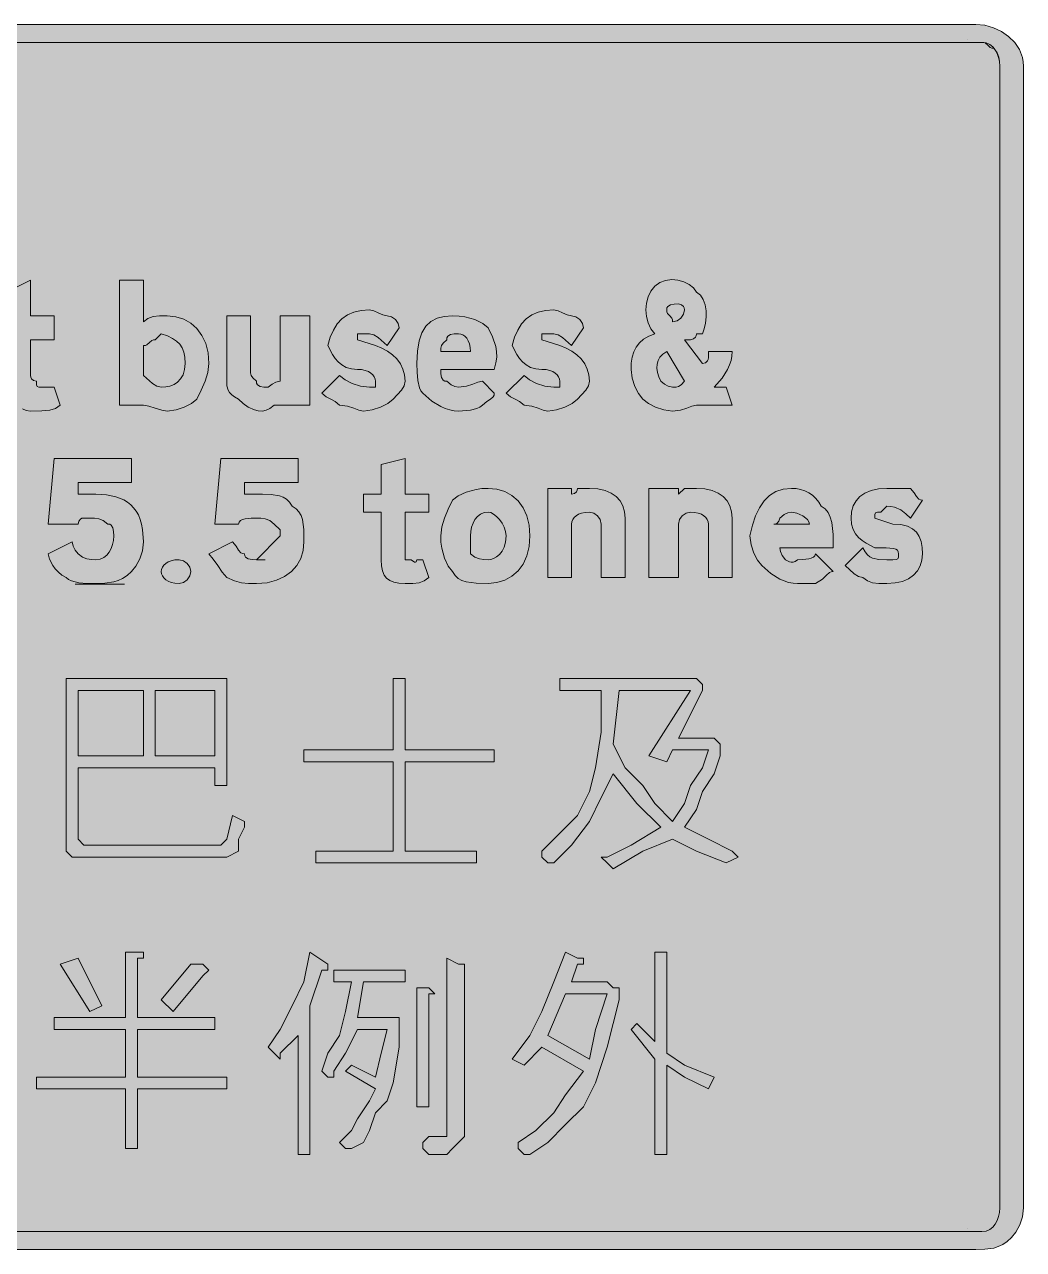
# Model space of a CAD drawing. Header units: metres. Extents: x 6 to 561, y 12 to 260.
# Drawn here: x 359.1 to 560.7, y 12.5 to 259.7 of the extents above; entities that cross this region are included whole.
import ezdxf

# ---------------------------------------------------------------- set-up
doc = ezdxf.new("R2010")
doc.units = ezdxf.units.M
for name, color, linetype, true_color in [('FILL_BLACK_000000', 7, 'Continuous', 0x000000), ('FILL_WHITE_FFFFFF', 7, 'Continuous', 0xffffff), ('STROKE_BLACK_000000', 7, 'Continuous', 0x000000), ('STROKE_WHITE_FFFFFF', 7, 'Continuous', 0xffffff)]:
    doc.layers.add(name, color=color, linetype=linetype, true_color=true_color)

msp = doc.modelspace()

# ---------------------------------------------------------------- hatches: boundary and pattern name
at = {"layer": 'FILL_BLACK_000000', "true_color": 0x000000}
h = msp.add_hatch(color=7, dxfattribs=at)
h.dxf.hatch_style = 1
h.paths.add_polyline_path([(11.07, 12.48), (8.67, 14.88), (7.88, 15.38), (7.28, 15.99), (6.86, 16.67), (6.57, 17.43), (6.31, 19.1), (6.27, 20.88), (6.27, 251.28), (6.27, 253.68), (6.98, 254.58), (7.47, 255.48), (7.96, 256.38), (8.67, 257.28), (9.17, 258.07), (9.78, 258.67), (10.46, 259.09), (11.22, 259.38), (12.89, 259.64), (14.67, 259.68), (551.07, 259.68), (552.86, 259.52), (554.6, 259.04), (556.22, 258.29), (557.67, 257.28), (558.9, 256.05), (559.85, 254.62), (560.45, 253.02), (560.61, 252.17), (560.67, 251.28), (560.67, 20.88), (560.46, 19.1), (559.92, 17.43), (559.15, 15.99), (558.27, 14.88), (557.37, 14.09), (556.47, 13.49), (555.57, 13.07), (554.67, 12.78), (552.87, 12.52), (551.07, 12.48), (14.67, 12.48), (11.07, 12.48)])
h.paths.add_polyline_path([(553.85, 16.49), (554.46, 16.97), (554.97, 17.58), (555.36, 18.31), (555.65, 19.12), (555.81, 19.98), (555.87, 20.88), (555.87, 251.28), (555.85, 252.18), (555.72, 253.08), (555.36, 253.98), (554.67, 254.88), (554.27, 254.93), (553.96, 255.07), (553.47, 255.48), (552.98, 255.89), (552.67, 256.03), (552.27, 256.08), (14.67, 256.08), (13.77, 255.97), (12.91, 255.67), (12.1, 255.19), (11.37, 254.58), (10.76, 253.85), (10.28, 253.04), (9.98, 252.18), (9.87, 251.28), (9.87, 20.88), (10.06, 19.98), (10.47, 19.08), (10.88, 18.18), (11.07, 17.28), (11.97, 17.09), (12.87, 16.68), (13.77, 16.27), (14.67, 16.08), (552.27, 16.08), (553.11, 16.19), (553.85, 16.49)], flags=16)
h = msp.add_hatch(color=7, dxfattribs=at)
h.dxf.hatch_style = 1
h.paths.add_polyline_path([(355.47, 196.08), (353.07, 196.08), (353.07, 200.88), (355.47, 200.88), (355.47, 205.68), (360.27, 208.08), (360.27, 200.88), (365.07, 200.88), (365.07, 196.08), (360.27, 196.08), (360.27, 188.88), (360.32, 188.48), (360.46, 188.19), (360.87, 187.83), (361.47, 187.68), (361.49, 186.99), (361.62, 186.63), (361.98, 186.5), (362.67, 186.48), (363.87, 186.48), (365.07, 186.48), (366.27, 182.88), (365.33, 182.19), (364.17, 181.83), (362.56, 181.7), (360.27, 181.68), (359.42, 181.79), (358.68, 182.09), (358.01, 182.57), (357.42, 183.18), (356.39, 184.72), (355.47, 186.48), (355.47, 196.08)])
h = msp.add_hatch(color=7, dxfattribs=at)
h.dxf.hatch_style = 1
h.paths.add_polyline_path([(385.02, 200.73), (386.28, 200.86), (387.87, 200.88), (389.61, 200.71), (391.21, 200.22), (392.64, 199.42), (393.87, 198.33), (394.88, 196.95), (395.63, 195.31), (396.11, 193.42), (396.27, 191.28), (396.06, 189.48), (395.52, 187.68), (394.75, 185.88), (393.87, 184.08), (392.76, 183.2), (391.32, 182.43), (389.65, 181.89), (387.87, 181.68), (386.78, 181.87), (385.47, 182.28), (384.16, 182.69), (383.07, 182.88), (378.27, 182.88), (378.27, 208.08), (383.07, 208.08), (383.07, 199.68), (383.99, 200.37), (385.02, 200.73)])
h.paths.add_polyline_path([(385.77, 186.69), (386.67, 186.48), (387.57, 186.54), (388.43, 186.72), (389.24, 187.05), (389.97, 187.53), (390.58, 188.18), (391.06, 189.01), (391.36, 190.04), (391.47, 191.28), (391.41, 192.52), (391.23, 193.57), (390.9, 194.44), (390.42, 195.18), (389.77, 195.8), (388.94, 196.34), (387.91, 196.83), (386.67, 197.28), (385.47, 196.08), (385.07, 196.03), (384.76, 195.89), (384.27, 195.48), (383.78, 195.07), (383.47, 194.93), (383.07, 194.88), (383.07, 188.88), (384.87, 187.23), (385.77, 186.69)], flags=16)
h = msp.add_hatch(color=7, dxfattribs=at)
h.dxf.hatch_style = 1
h.paths.add_polyline_path([(497.02, 192.08), (497.07, 192.48), (497.07, 193.68), (501.87, 193.68), (501.81, 192.78), (501.65, 191.88), (501.36, 190.98), (500.97, 190.08), (499.85, 188.28), (498.27, 186.48), (500.67, 186.48), (501.87, 182.88), (500.67, 182.88), (498.27, 182.88), (494.67, 182.88), (493.75, 182.69), (492.72, 182.28), (491.46, 181.87), (489.87, 181.68), (488.09, 181.89), (486.42, 182.43), (484.98, 183.2), (483.87, 184.08), (482.99, 185.19), (482.22, 186.63), (481.68, 188.3), (481.47, 190.08), (481.53, 191.37), (481.71, 192.55), (482.04, 193.62), (482.52, 194.58), (483.17, 195.42), (484, 196.15), (485.03, 196.77), (486.27, 197.28), (485.48, 198.28), (484.92, 199.45), (484.58, 200.74), (484.47, 202.08), (484.58, 203.42), (484.92, 204.7), (485.48, 205.88), (486.27, 206.88), (487.27, 207.62), (488.43, 208.04), (489.67, 208.19), (490.92, 208.08), (492.12, 207.75), (493.19, 207.22), (494.06, 206.52), (494.67, 205.68), (495.46, 205.07), (496.04, 204.2), (496.42, 203.13), (496.62, 201.93), (496.65, 200.68), (496.53, 199.44), (496.26, 198.28), (495.87, 197.28), (494.67, 197.28), (494.62, 196.88), (494.48, 196.59), (494.07, 196.23), (493.47, 196.08), (492.27, 196.08), (495.87, 191.28), (496.47, 191.43), (496.88, 191.79), (497.02, 192.08)])
h.paths.add_polyline_path([(487.3, 192.57), (486.92, 191.89), (486.72, 191.13), (486.69, 190.32), (486.81, 189.46), (487.08, 188.58), (487.47, 187.68), (488.22, 187.08), (488.99, 186.67), (489.87, 186.48), (490.58, 186.5), (491.07, 186.63), (491.56, 186.99), (492.27, 187.68), (488.67, 193.68), (487.88, 193.18), (487.3, 192.57)], flags=16)
h.paths.add_polyline_path([(489.42, 203.13), (488.88, 202.77), (488.72, 202.48), (488.67, 202.08), (488.72, 201.68), (488.86, 201.37), (489.27, 200.88), (489.68, 200.39), (489.82, 200.08), (489.87, 199.68), (490.75, 199.89), (491.52, 200.43), (492.06, 201.2), (492.27, 202.08), (492.22, 202.48), (492.08, 202.77), (491.67, 203.13), (491.07, 203.28), (490.19, 203.26), (489.42, 203.13)], flags=16)
h = msp.add_hatch(color=7, dxfattribs=at)
h.dxf.hatch_style = 1
h.paths.add_polyline_path([(409.47, 182.88), (408.59, 182.19), (407.82, 181.83), (407.07, 181.68), (406.22, 181.73), (405.48, 181.89), (404.22, 182.43), (403.19, 183.2), (402.27, 184.08), (401.48, 184.53), (400.88, 184.98), (400.46, 185.43), (400.17, 185.88), (399.91, 186.78), (399.87, 187.68), (399.87, 200.88), (404.67, 200.88), (404.67, 190.08), (404.69, 189.37), (404.82, 188.88), (405.18, 188.39), (405.87, 187.68), (405.92, 187.28), (406.08, 186.99), (406.62, 186.63), (407.39, 186.5), (408.27, 186.48), (409.02, 187.08), (409.79, 187.49), (410.67, 187.68), (410.67, 188.88), (410.67, 190.08), (410.67, 200.88), (416.67, 200.88), (416.67, 182.88), (410.67, 182.88), (409.47, 182.88)])
h = msp.add_hatch(color=7, dxfattribs=at)
h.dxf.hatch_style = 1
h.paths.add_polyline_path([(431.16, 194.37), (432.33, 193.75), (433.35, 193.02), (434.22, 192.18), (434.92, 191.22), (435.44, 190.15), (435.76, 188.97), (435.87, 187.68), (435.66, 186.78), (435.12, 185.88), (433.47, 184.08), (432.36, 183.2), (430.92, 182.43), (429.25, 181.89), (427.47, 181.68), (426.55, 181.87), (425.52, 182.28), (424.26, 182.69), (422.67, 182.88), (421.77, 183.59), (420.87, 184.08), (419.97, 184.57), (419.07, 185.28), (422.67, 188.88), (423.78, 188), (425.22, 187.23), (426.89, 186.69), (428.67, 186.48), (429.87, 186.48), (429.87, 187.68), (429.81, 188.13), (429.65, 188.56), (429.36, 188.97), (428.97, 189.33), (428.46, 189.64), (427.85, 189.87), (427.11, 190.03), (426.27, 190.08), (425.03, 190.19), (423.98, 190.49), (423.11, 190.97), (422.37, 191.58), (421.75, 192.31), (421.21, 193.12), (420.27, 194.88), (420.78, 196.57), (421.41, 198.03), (422.19, 199.27), (423.12, 200.28), (424.22, 201.07), (425.5, 201.63), (426.98, 201.97), (428.67, 202.08), (429.57, 201.89), (430.47, 201.48), (431.37, 201.07), (432.27, 200.88), (433.15, 200.67), (433.92, 200.13), (434.46, 199.36), (434.67, 198.48), (432.27, 194.88), (430.47, 196.53), (429.57, 197.07), (428.67, 197.28), (426.27, 197.28), (426.27, 196.08), (429.87, 194.88), (431.16, 194.37)])
h = msp.add_hatch(color=7, dxfattribs=at)
h.dxf.hatch_style = 1
h.paths.add_polyline_path([(453.82, 184.88), (453.66, 184.57), (453.12, 184.08), (452.35, 183.59), (451.47, 182.88), (450.97, 182.48), (450.38, 182.19), (449.07, 181.83), (446.67, 181.68), (445.77, 181.74), (444.87, 181.9), (443.97, 182.19), (443.07, 182.58), (441.27, 183.7), (439.47, 185.28), (439.07, 185.78), (438.78, 186.39), (438.42, 187.83), (438.29, 189.5), (438.27, 191.28), (438.38, 193.76), (438.72, 195.82), (439.28, 197.48), (440.07, 198.78), (441.08, 199.74), (442.32, 200.39), (443.78, 200.76), (445.47, 200.88), (446.76, 200.83), (447.95, 200.67), (449.97, 200.13), (451.55, 199.36), (452.67, 198.48), (453.53, 196.66), (454.17, 194.73), (454.33, 193.69), (454.36, 192.57), (454.21, 191.38), (453.87, 190.08), (443.07, 190.08), (443.09, 189.2), (443.22, 188.43), (443.58, 187.89), (443.87, 187.73), (444.27, 187.68), (445.15, 186.99), (445.92, 186.63), (446.67, 186.48), (448.26, 186.67), (449.52, 187.08), (450.55, 187.49), (451.47, 187.68), (453.87, 185.28), (453.82, 184.88)])
h.paths.add_polyline_path([(449.02, 194.52), (448.86, 195.25), (448.63, 195.87), (448.32, 196.38), (447.96, 196.77), (447.55, 197.05), (447.12, 197.22), (446.67, 197.28), (445.79, 197.26), (445.02, 197.13), (444.48, 196.77), (444.32, 196.48), (444.27, 196.08), (443.58, 195.37), (443.22, 194.88), (443.09, 194.39), (443.07, 193.68), (449.07, 193.68), (449.02, 194.52)], flags=16)
h = msp.add_hatch(color=7, dxfattribs=at)
h.dxf.hatch_style = 1
h.paths.add_polyline_path([(468.36, 194.37), (469.53, 193.75), (470.55, 193.02), (471.42, 192.18), (472.12, 191.22), (472.64, 190.15), (472.96, 188.97), (473.07, 187.68), (472.86, 186.78), (472.32, 185.88), (470.67, 184.08), (469.56, 183.2), (468.12, 182.43), (466.45, 181.89), (464.67, 181.68), (463.75, 181.87), (462.72, 182.28), (461.46, 182.69), (459.87, 182.88), (458.97, 183.59), (458.07, 184.08), (457.17, 184.57), (456.27, 185.28), (459.87, 188.88), (460.98, 188), (462.42, 187.23), (464.09, 186.69), (465.87, 186.48), (467.07, 186.48), (467.07, 187.68), (467.01, 188.13), (466.84, 188.56), (466.56, 188.97), (466.17, 189.33), (465.66, 189.64), (465.05, 189.87), (464.31, 190.03), (463.47, 190.08), (462.23, 190.19), (461.18, 190.49), (460.31, 190.97), (459.57, 191.58), (458.95, 192.31), (458.41, 193.12), (457.47, 194.88), (457.98, 196.57), (458.61, 198.03), (459.39, 199.27), (460.32, 200.28), (461.42, 201.07), (462.7, 201.63), (464.18, 201.97), (465.87, 202.08), (466.77, 201.89), (467.67, 201.48), (468.57, 201.07), (469.47, 200.88), (470.35, 200.67), (471.12, 200.13), (471.66, 199.36), (471.87, 198.48), (469.47, 194.88), (467.67, 196.53), (466.77, 197.07), (465.87, 197.28), (463.47, 197.28), (463.47, 196.08), (467.07, 194.88), (468.36, 194.37)])
h = msp.add_hatch(color=7, dxfattribs=at)
h.dxf.hatch_style = 1
h.paths.add_polyline_path([(374.31, 151.79), (375.05, 152.09), (375.66, 152.57), (376.17, 153.18), (376.56, 153.91), (376.84, 154.72), (377.01, 155.58), (377.07, 156.48), (377.05, 157.36), (376.92, 158.13), (376.56, 158.67), (376.27, 158.83), (375.87, 158.88), (374.97, 159.57), (374.07, 159.93), (373.17, 160.06), (372.27, 160.08), (371.07, 160.08), (370.67, 160.03), (370.38, 159.89), (370.02, 159.48), (369.87, 158.88), (363.87, 158.88), (365.07, 172.08), (380.67, 172.08), (380.67, 167.28), (369.87, 167.28), (369.87, 164.88), (371.07, 164.88), (373.47, 164.88), (375.61, 164.76), (377.5, 164.39), (379.14, 163.74), (379.87, 163.3), (380.52, 162.78), (381.1, 162.17), (381.61, 161.48), (382.05, 160.7), (382.41, 159.82), (382.7, 158.84), (382.9, 157.76), (383.07, 155.28), (382.86, 153.5), (382.32, 151.83), (381.55, 150.39), (380.67, 149.28), (379.77, 148.49), (378.87, 147.89), (377.97, 147.47), (377.07, 147.18), (375.27, 146.92), (373.47, 146.88), (371.69, 146.9), (370.02, 147.03), (368.58, 147.39), (367.97, 147.68), (367.47, 148.08), (366.63, 148.58), (365.9, 149.17), (365.28, 149.81), (364.77, 150.48), (364.1, 151.79), (363.87, 152.88), (368.67, 155.28), (368.86, 154.4), (369.27, 153.63), (369.87, 152.88), (370.77, 152.19), (371.67, 151.83), (372.57, 151.7), (373.47, 151.68), (374.31, 151.79)])
h = msp.add_hatch(color=7, dxfattribs=at)
h.dxf.hatch_style = 1
h.paths.add_polyline_path([(407.07, 164.88), (408.85, 164.84), (410.52, 164.58), (411.28, 164.29), (411.96, 163.87), (412.57, 163.27), (413.07, 162.48), (413.86, 161.97), (414.46, 161.35), (414.88, 160.62), (415.17, 159.78), (415.43, 157.75), (415.47, 155.28), (415.3, 153.54), (414.81, 151.94), (414.01, 150.51), (412.92, 149.28), (411.54, 148.27), (409.9, 147.52), (408.01, 147.04), (405.87, 146.88), (404.26, 146.9), (402.87, 147.03), (401.48, 147.39), (399.87, 148.08), (398.97, 149.17), (398.07, 150.48), (397.17, 151.79), (396.27, 152.88), (401.07, 155.28), (401.78, 154.4), (402.27, 153.63), (402.76, 153.09), (403.07, 152.93), (403.47, 152.88), (403.52, 152.48), (403.68, 152.19), (404.22, 151.83), (404.99, 151.7), (405.87, 151.68), (410.67, 156.48), (410.67, 157.68), (409.47, 158.88), (408.57, 159.57), (407.67, 159.93), (406.77, 160.06), (405.87, 160.08), (404.8, 160.06), (403.62, 159.93), (403.09, 159.79), (402.66, 159.57), (402.38, 159.28), (402.27, 158.88), (397.47, 158.88), (398.67, 172.08), (414.27, 172.08), (414.27, 167.28), (403.47, 167.28), (403.47, 164.88), (404.67, 164.88), (407.07, 164.88)])
h = msp.add_hatch(color=7, dxfattribs=at)
h.dxf.hatch_style = 1
h.paths.add_polyline_path([(431.07, 161.28), (427.47, 161.28), (427.47, 164.88), (431.07, 164.88), (431.07, 170.88), (435.87, 172.08), (435.87, 164.88), (440.67, 164.88), (440.67, 161.28), (435.87, 161.28), (435.87, 152.88), (435.87, 151.68), (437.07, 151.68), (437.76, 151.17), (437.98, 151.15), (438.12, 151.23), (438.27, 151.68), (439.47, 151.68), (440.67, 148.08), (439.75, 147.39), (438.72, 147.03), (437.46, 146.9), (435.87, 146.88), (434.63, 146.94), (433.6, 147.12), (432.77, 147.45), (432.12, 147.93), (431.64, 148.58), (431.31, 149.41), (431.13, 150.44), (431.07, 151.68), (431.07, 161.28)])
h = msp.add_hatch(color=7, dxfattribs=at)
h.dxf.hatch_style = 1
h.paths.add_polyline_path([(443.82, 160.08), (444.59, 161.88), (445.47, 163.68), (446.6, 164.56), (448.17, 165.33), (450.2, 165.87), (451.38, 166.03), (452.67, 166.08), (454.41, 165.91), (456.01, 165.42), (457.44, 164.62), (458.67, 163.53), (459.68, 162.15), (460.43, 160.51), (460.91, 158.62), (461.07, 156.48), (460.91, 154.34), (460.43, 152.45), (459.68, 150.81), (458.67, 149.43), (457.44, 148.34), (456.01, 147.54), (454.41, 147.05), (452.67, 146.88), (450.2, 146.92), (448.17, 147.18), (447.33, 147.47), (446.6, 147.89), (445.98, 148.49), (445.47, 149.28), (444.59, 150.4), (443.82, 151.98), (443.28, 154), (443.12, 155.19), (443.07, 156.48), (443.28, 158.28), (443.82, 160.08)])
h.paths.add_polyline_path([(451.1, 160.87), (450.48, 160.39), (449.97, 159.78), (449.58, 159.05), (449.3, 158.24), (449.13, 157.38), (449.07, 156.48), (449.07, 152.88), (449.97, 152.19), (450.87, 151.83), (451.77, 151.7), (452.67, 151.68), (453.17, 151.74), (453.74, 151.92), (454.34, 152.25), (454.92, 152.73), (455.45, 153.38), (455.88, 154.21), (456.16, 155.24), (456.27, 156.48), (456.16, 157.38), (455.88, 158.24), (455.45, 159.05), (454.92, 159.78), (454.34, 160.39), (453.74, 160.87), (453.17, 161.17), (452.67, 161.28), (451.83, 161.17), (451.1, 160.87)], flags=16)
h = msp.add_hatch(color=7, dxfattribs=at)
h.dxf.hatch_style = 1
h.paths.add_polyline_path([(472.23, 161.23), (471.5, 161.07), (470.88, 160.84), (470.37, 160.53), (469.98, 160.17), (469.7, 159.76), (469.53, 159.33), (469.47, 158.88), (469.47, 148.08), (464.67, 148.08), (464.67, 166.08), (469.47, 166.08), (469.47, 164.88), (470.07, 165.03), (470.48, 165.39), (470.62, 165.68), (470.67, 166.08), (473.07, 166.08), (474.76, 165.97), (476.22, 165.65), (477.46, 165.13), (478.47, 164.43), (479.26, 163.56), (479.82, 162.54), (480.16, 161.37), (480.27, 160.08), (480.27, 148.08), (475.47, 148.08), (475.47, 157.68), (475.47, 158.88), (475.26, 159.76), (474.72, 160.53), (473.95, 161.07), (473.07, 161.28), (472.23, 161.23)])
h = msp.add_hatch(color=7, dxfattribs=at)
h.dxf.hatch_style = 1
h.paths.add_polyline_path([(492.59, 161.07), (491.82, 160.53), (491.28, 159.76), (491.07, 158.88), (491.07, 148.08), (485.07, 148.08), (485.07, 166.08), (491.07, 166.08), (491.07, 164.88), (492.27, 166.08), (494.67, 166.08), (496.36, 165.97), (497.82, 165.65), (499.06, 165.13), (500.07, 164.43), (500.86, 163.56), (501.42, 162.54), (501.76, 161.37), (501.87, 160.08), (501.87, 148.08), (497.07, 148.08), (497.07, 157.68), (497.07, 158.88), (497.01, 159.33), (496.84, 159.76), (496.56, 160.17), (496.17, 160.53), (495.66, 160.84), (495.05, 161.07), (494.31, 161.23), (493.47, 161.28), (492.59, 161.07)])
h = msp.add_hatch(color=7, dxfattribs=at)
h.dxf.hatch_style = 1
h.paths.add_polyline_path([(521.87, 149.23), (521.54, 149.07), (520.92, 148.53), (520.08, 147.76), (518.67, 146.88), (515.07, 146.88), (514.17, 146.94), (513.27, 147.1), (512.37, 147.39), (511.47, 147.78), (509.67, 148.9), (507.87, 150.48), (506.99, 151.59), (506.22, 153.03), (505.68, 154.7), (505.47, 156.48), (505.98, 158.62), (506.61, 160.51), (507.39, 162.15), (508.32, 163.53), (509.42, 164.62), (510.7, 165.42), (512.18, 165.91), (513.87, 166.08), (514.77, 166.02), (515.65, 165.85), (516.51, 165.57), (517.32, 165.18), (518.08, 164.67), (518.76, 164.05), (519.37, 163.32), (519.87, 162.48), (520.66, 161.92), (521.26, 161.17), (521.68, 160.24), (521.97, 159.18), (522.23, 156.74), (522.27, 154.08), (511.47, 154.08), (511.62, 153.33), (511.98, 152.56), (512.67, 151.68), (513.42, 151.23), (513.78, 151.15), (514.19, 151.17), (514.62, 151.34), (515.07, 151.68), (516.14, 151.7), (517.32, 151.83), (517.85, 151.97), (518.28, 152.19), (518.56, 152.48), (518.67, 152.88), (522.27, 149.28), (521.87, 149.23)])
h.paths.add_polyline_path([(517.36, 159.33), (517.08, 159.76), (516.12, 160.53), (514.94, 161.07), (513.87, 161.28), (513.12, 161.13), (512.35, 160.77), (511.47, 160.08), (511.32, 159.48), (510.96, 159.07), (510.67, 158.93), (510.27, 158.88), (517.47, 158.88), (517.36, 159.33)], flags=16)
h = msp.add_hatch(color=7, dxfattribs=at)
h.dxf.hatch_style = 1
h.paths.add_polyline_path([(535.91, 158.77), (537.23, 158.45), (538.28, 157.93), (539.07, 157.23), (539.64, 156.36), (540.01, 155.34), (540.21, 154.17), (540.27, 152.88), (540.16, 151.59), (539.82, 150.42), (539.26, 149.4), (538.47, 148.53), (537.46, 147.83), (536.22, 147.31), (534.76, 146.99), (533.07, 146.88), (531.48, 146.9), (530.22, 147.03), (529.19, 147.39), (528.27, 148.08), (527.37, 148.29), (526.47, 148.83), (524.67, 150.48), (528.27, 154.08), (528.72, 153.29), (529.19, 152.69), (529.68, 152.27), (530.22, 151.98), (531.48, 151.72), (533.07, 151.68), (534.27, 151.68), (534.96, 151.7), (535.32, 151.83), (535.45, 152.19), (535.47, 152.88), (535.41, 153.28), (535.23, 153.57), (534.9, 153.79), (534.42, 153.93), (532.94, 154.06), (530.67, 154.08), (528.91, 155.02), (528.1, 155.56), (527.37, 156.18), (526.76, 156.92), (526.28, 157.79), (525.98, 158.84), (525.87, 160.08), (525.98, 161.37), (526.32, 162.54), (526.88, 163.56), (527.67, 164.43), (528.68, 165.13), (529.92, 165.65), (531.38, 165.97), (533.07, 166.08), (537.87, 166.08), (538.58, 165.2), (539.07, 164.43), (539.56, 163.89), (539.87, 163.73), (540.27, 163.68), (537.87, 160.08), (536.95, 160.96), (535.92, 161.73), (534.66, 162.27), (533.92, 162.43), (533.07, 162.48), (531.87, 161.28), (531.18, 161.26), (530.82, 161.13), (530.69, 160.77), (530.67, 160.08), (534.27, 158.88), (535.91, 158.77)])
h = msp.add_hatch(color=7, dxfattribs=at)
h.dxf.hatch_style = 1
h.paths.add_polyline_path([(392.46, 148.4), (391.92, 147.63), (391.15, 147.09), (390.27, 146.88), (389.43, 146.93), (388.7, 147.09), (388.08, 147.32), (387.57, 147.63), (387.18, 147.99), (386.9, 148.4), (386.73, 148.83), (386.67, 149.28), (386.73, 149.73), (386.9, 150.16), (387.18, 150.57), (387.57, 150.93), (388.08, 151.24), (388.7, 151.47), (389.43, 151.63), (390.27, 151.68), (391.15, 151.47), (391.92, 150.93), (392.46, 150.16), (392.67, 149.28), (392.46, 148.4)])
h = msp.add_hatch(color=7, dxfattribs=at)
h.dxf.hatch_style = 1
h.paths.add_polyline_path([(371.07, 94.08), (395.07, 94.08), (398.67, 94.08), (399.87, 95.28), (401.07, 100.08), (403.47, 98.88), (403.47, 97.68), (402.27, 95.28), (402.27, 92.88), (399.87, 91.68), (398.67, 91.68), (396.27, 91.68), (369.87, 91.68), (368.67, 91.68), (367.47, 92.88), (367.47, 94.08), (367.47, 127.68), (399.87, 127.68), (399.87, 106.08), (397.47, 106.08), (397.47, 109.68), (369.87, 109.68), (369.87, 95.28), (371.07, 94.08)])
h.paths.add_polyline_path([(385.47, 125.28), (385.47, 112.08), (397.47, 112.08), (397.47, 125.28), (385.47, 125.28)], flags=16)
h.paths.add_polyline_path([(369.87, 125.28), (369.87, 112.08), (383.07, 112.08), (383.07, 125.28), (369.87, 125.28)], flags=16)
h = msp.add_hatch(color=7, dxfattribs=at)
h.dxf.hatch_style = 1
h.paths.add_polyline_path([(435.87, 110.88), (435.87, 92.88), (450.27, 92.88), (450.27, 90.48), (417.87, 90.48), (417.87, 92.88), (433.47, 92.88), (433.47, 110.88), (415.47, 110.88), (415.47, 113.28), (433.47, 113.28), (433.47, 127.68), (434.67, 127.68), (435.87, 127.68), (435.87, 126.48), (435.87, 113.28), (453.87, 113.28), (453.87, 110.88), (435.87, 110.88)])
h = msp.add_hatch(color=7, dxfattribs=at)
h.dxf.hatch_style = 1
h.paths.add_polyline_path([(477.87, 89.28), (476.67, 90.48), (475.47, 91.68), (476.67, 91.68), (481.47, 94.08), (487.47, 97.68), (482.67, 102.48), (477.87, 108.48), (475.47, 103.68), (473.07, 98.88), (469.47, 94.08), (465.87, 90.48), (464.67, 90.48), (463.47, 91.68), (463.47, 92.88), (467.07, 96.48), (470.67, 100.08), (473.07, 104.88), (474.27, 109.68), (475.47, 116.88), (475.47, 125.28), (467.07, 125.28), (467.07, 127.68), (494.67, 127.68), (495.87, 126.48), (495.87, 125.28), (491.07, 115.68), (498.27, 115.68), (499.47, 114.48), (499.47, 113.28), (499.47, 112.08), (498.27, 108.48), (495.87, 104.88), (494.67, 101.28), (492.27, 97.68), (497.07, 95.28), (501.87, 92.88), (503.07, 91.68), (500.67, 90.48), (494.67, 92.88), (489.87, 95.28), (483.87, 92.88), (477.87, 89.28)])
h.paths.add_polyline_path([(489.87, 98.88), (492.27, 102.48), (493.47, 106.08), (495.87, 109.68), (497.07, 113.28), (489.87, 113.28), (488.67, 110.88), (485.07, 112.08), (493.47, 125.28), (479.07, 125.28), (477.87, 114.48), (480.27, 109.68), (483.87, 106.08), (486.27, 102.48), (489.87, 98.88)], flags=16)
h = msp.add_hatch(color=7, dxfattribs=at)
h.dxf.hatch_style = 1
h.paths.add_polyline_path([(381.87, 56.88), (381.87, 47.28), (399.87, 47.28), (399.87, 44.88), (381.87, 44.88), (381.87, 32.88), (379.47, 32.88), (379.47, 44.88), (361.47, 44.88), (361.47, 47.28), (379.47, 47.28), (379.47, 56.88), (365.07, 56.88), (365.07, 59.28), (379.47, 59.28), (379.47, 72.48), (381.87, 72.48), (383.07, 72.48), (383.07, 71.28), (381.87, 71.28), (381.87, 59.28), (397.47, 59.28), (397.47, 56.88), (381.87, 56.88)])
h = msp.add_hatch(color=7, dxfattribs=at)
h.dxf.hatch_style = 1
h.paths.add_polyline_path([(416.67, 31.68), (414.27, 31.68), (414.27, 55.68), (410.67, 52.08), (410.67, 50.88), (409.47, 52.08), (408.27, 53.28), (410.67, 56.88), (413.07, 61.68), (415.47, 66.48), (416.67, 72.48), (420.27, 70.08), (420.27, 68.88), (419.07, 68.88), (416.67, 61.68), (416.67, 31.68)])
h = msp.add_hatch(color=7, dxfattribs=at)
h.dxf.hatch_style = 1
h.paths.add_polyline_path([(463.47, 53.28), (459.87, 49.68), (457.47, 50.88), (461.07, 55.68), (463.47, 60.48), (465.87, 66.48), (468.27, 72.48), (470.67, 71.28), (471.87, 71.28), (471.87, 70.08), (470.67, 70.08), (469.47, 66.48), (476.67, 66.48), (477.87, 65.28), (479.07, 65.28), (479.07, 64.08), (479.07, 62.88), (476.67, 53.28), (474.27, 46.08), (471.87, 41.28), (468.27, 37.68), (464.67, 34.08), (461.07, 31.68), (459.87, 31.68), (458.67, 32.88), (458.67, 34.08), (462.27, 36.48), (465.87, 40.08), (468.27, 43.68), (471.87, 48.48), (463.47, 53.28)])
h.paths.add_polyline_path([(474.27, 56.88), (476.67, 64.08), (468.27, 64.08), (464.67, 55.68), (473.07, 50.88), (474.27, 56.88)], flags=16)
h = msp.add_hatch(color=7, dxfattribs=at)
h.dxf.hatch_style = 1
h.paths.add_polyline_path([(492.27, 49.68), (498.27, 47.28), (497.07, 44.88), (492.27, 47.28), (488.67, 49.68), (488.67, 31.68), (486.27, 31.68), (486.27, 50.88), (481.47, 56.88), (482.67, 58.08), (486.27, 54.48), (486.27, 72.48), (488.67, 72.48), (488.67, 71.28), (488.67, 52.08), (492.27, 49.68)])
h = msp.add_hatch(color=7, dxfattribs=at)
h.dxf.hatch_style = 1
h.paths.add_polyline_path([(366.27, 70.08), (369.87, 71.28), (374.67, 61.68), (372.27, 60.48), (366.27, 70.08)])
h = msp.add_hatch(color=7, dxfattribs=at)
h.dxf.hatch_style = 1
h.paths.add_polyline_path([(386.67, 62.88), (392.67, 70.08), (395.07, 70.08), (396.27, 68.88), (395.07, 67.68), (389.07, 60.48), (386.67, 62.88)])
h = msp.add_hatch(color=7, dxfattribs=at)
h.dxf.hatch_style = 1
h.paths.add_polyline_path([(447.87, 36.48), (447.87, 35.28), (446.67, 34.08), (445.47, 32.88), (444.27, 31.68), (440.67, 31.68), (439.47, 32.88), (439.47, 34.08), (440.67, 35.28), (443.07, 35.28), (444.27, 35.28), (444.27, 36.48), (444.27, 37.68), (444.27, 71.28), (446.67, 70.08), (447.87, 70.08), (447.87, 68.88), (447.87, 36.48)])
h = msp.add_hatch(color=7, dxfattribs=at)
h.dxf.hatch_style = 1
h.paths.add_polyline_path([(423.87, 60.48), (425.07, 66.48), (421.47, 66.48), (421.47, 68.88), (435.87, 68.88), (435.87, 66.48), (427.47, 66.48), (426.27, 59.28), (434.67, 59.28), (434.67, 53.28), (433.47, 46.08), (432.27, 42.48), (429.87, 40.08), (428.67, 36.48), (427.47, 34.08), (425.07, 32.88), (423.87, 32.88), (422.67, 34.08), (425.07, 36.48), (426.27, 38.88), (428.67, 42.48), (429.87, 44.88), (423.87, 48.48), (425.07, 49.68), (429.87, 47.28), (431.07, 52.08), (432.27, 56.88), (426.27, 56.88), (423.87, 52.08), (421.47, 48.48), (421.47, 47.28), (420.27, 47.28), (419.07, 48.48), (420.27, 52.08), (422.67, 55.68), (423.87, 60.48)])
h = msp.add_hatch(color=7, dxfattribs=at)
h.dxf.hatch_style = 1
h.paths.add_polyline_path([(440.67, 65.28), (441.87, 64.08), (440.67, 64.08), (440.67, 41.28), (438.27, 41.28), (438.27, 65.28), (440.67, 65.28)])
at = {"layer": 'FILL_WHITE_FFFFFF', "true_color": 0xffffff}
h = msp.add_hatch(color=7, dxfattribs=at)
h.dxf.hatch_style = 1
h.paths.add_polyline_path([(553.11, 255.97), (553.85, 255.67), (554.46, 255.19), (554.97, 254.58), (555.36, 253.85), (555.65, 253.04), (555.81, 252.18), (555.87, 251.28), (555.87, 20.88), (555.81, 19.98), (555.65, 19.12), (555.36, 18.31), (554.97, 17.58), (554.46, 16.97), (553.85, 16.49), (553.11, 16.19), (552.27, 16.08), (14.67, 16.08), (13.77, 16.27), (12.87, 16.68), (11.97, 17.09), (11.07, 17.28), (11.05, 17.99), (10.92, 18.48), (10.56, 18.97), (9.87, 19.68), (9.87, 20.88), (9.87, 251.28), (10.06, 252.18), (10.47, 253.08), (10.88, 253.98), (11.07, 254.88), (11.97, 255.07), (12.87, 255.48), (13.77, 255.89), (14.67, 256.08), (552.27, 256.08), (553.11, 255.97)])

# ---------------------------------------------------------------- linework, layer by layer
at = {"layer": 'FILL_BLACK_000000', "lineweight": 0, "true_color": 0x000000}
for points in [[(14.67, 259.68), (551.07, 259.68), (552.86, 259.52), (554.6, 259.04), (556.22, 258.29), (557.67, 257.28), (558.9, 256.05), (559.85, 254.62), (560.45, 253.02), (560.61, 252.17), (560.67, 251.28), (560.67, 20.88), (560.46, 19.1), (559.92, 17.43), (559.15, 15.99), (558.27, 14.88), (557.37, 14.09), (556.47, 13.49), (555.57, 13.07), (554.67, 12.78), (552.87, 12.52), (551.07, 12.48), (14.67, 12.48)], [(14.67, 16.08), (552.27, 16.08), (553.11, 16.19), (553.85, 16.49), (554.46, 16.97), (554.97, 17.58), (555.36, 18.31), (555.65, 19.12), (555.81, 19.98), (555.87, 20.88), (555.87, 251.28), (555.85, 252.18), (555.72, 253.08), (555.36, 253.98), (554.67, 254.88), (554.27, 254.93), (553.96, 255.07), (553.47, 255.48), (552.98, 255.89), (552.67, 256.03), (552.27, 256.08), (14.67, 256.08)], [(355.47, 205.68), (360.27, 208.08), (360.27, 200.88), (365.07, 200.88), (365.07, 196.08), (360.27, 196.08), (360.27, 188.88), (360.32, 188.48), (360.46, 188.19), (360.87, 187.83), (361.47, 187.68), (361.49, 186.99), (361.62, 186.63), (361.98, 186.5), (362.67, 186.48), (363.87, 186.48), (365.07, 186.48), (366.27, 182.88), (365.33, 182.19), (364.17, 181.83), (362.56, 181.7), (360.27, 181.68), (359.42, 181.79), (358.68, 182.09)]]:
    msp.add_lwpolyline(points, dxfattribs=at)
for points in [[(385.02, 200.73), (386.28, 200.86), (387.87, 200.88), (389.61, 200.71), (391.21, 200.22), (392.64, 199.42), (393.87, 198.33), (394.88, 196.95), (395.63, 195.31), (396.11, 193.42), (396.27, 191.28), (396.06, 189.48), (395.52, 187.68), (394.75, 185.88), (393.87, 184.08), (392.76, 183.2), (391.32, 182.43), (389.65, 181.89), (387.87, 181.68), (386.78, 181.87), (385.47, 182.28), (384.16, 182.69), (383.07, 182.88), (378.27, 182.88), (378.27, 208.08), (383.07, 208.08), (383.07, 199.68), (383.99, 200.37)], [(497.02, 192.08), (497.07, 192.48), (497.07, 193.68), (501.87, 193.68), (501.81, 192.78), (501.65, 191.88), (501.36, 190.98), (500.97, 190.08), (499.85, 188.28), (498.27, 186.48), (500.67, 186.48), (501.87, 182.88), (500.67, 182.88), (498.27, 182.88), (494.67, 182.88), (493.75, 182.69), (492.72, 182.28), (491.46, 181.87), (489.87, 181.68), (488.09, 181.89), (486.42, 182.43), (484.98, 183.2), (483.87, 184.08), (482.99, 185.19), (482.22, 186.63), (481.68, 188.3), (481.47, 190.08), (481.53, 191.37), (481.71, 192.55), (482.04, 193.62), (482.52, 194.58), (483.17, 195.42), (484, 196.15), (485.03, 196.77), (486.27, 197.28), (485.48, 198.28), (484.92, 199.45), (484.58, 200.74), (484.47, 202.08), (484.58, 203.42), (484.92, 204.7), (485.48, 205.88), (486.27, 206.88), (487.27, 207.62), (488.43, 208.04), (489.67, 208.19), (490.92, 208.08), (492.12, 207.75), (493.19, 207.22), (494.06, 206.52), (494.67, 205.68), (495.46, 205.07), (496.04, 204.2), (496.42, 203.13), (496.62, 201.93), (496.65, 200.68), (496.53, 199.44), (496.26, 198.28), (495.87, 197.28), (494.67, 197.28), (494.62, 196.88), (494.48, 196.59), (494.07, 196.23), (493.47, 196.08), (492.27, 196.08), (495.87, 191.28), (496.47, 191.43), (496.88, 191.79)], [(489.42, 203.13), (488.88, 202.77), (488.72, 202.48), (488.67, 202.08), (488.72, 201.68), (488.86, 201.37), (489.27, 200.88), (489.68, 200.39), (489.82, 200.08), (489.87, 199.68), (490.75, 199.89), (491.52, 200.43), (492.06, 201.2), (492.27, 202.08), (492.22, 202.48), (492.08, 202.77), (491.67, 203.13), (491.07, 203.28), (490.19, 203.26)], [(409.47, 182.88), (408.59, 182.19), (407.82, 181.83), (407.07, 181.68), (406.22, 181.73), (405.48, 181.89), (404.22, 182.43), (403.19, 183.2), (402.27, 184.08), (401.48, 184.53), (400.88, 184.98), (400.46, 185.43), (400.17, 185.88), (399.91, 186.78), (399.87, 187.68), (399.87, 200.88), (404.67, 200.88), (404.67, 190.08), (404.69, 189.37), (404.82, 188.88), (405.18, 188.39), (405.87, 187.68), (405.92, 187.28), (406.08, 186.99), (406.62, 186.63), (407.39, 186.5), (408.27, 186.48), (409.02, 187.08), (409.79, 187.49), (410.67, 187.68), (410.67, 188.88), (410.67, 190.08), (410.67, 200.88), (416.67, 200.88), (416.67, 182.88), (410.67, 182.88)], [(431.16, 194.37), (432.33, 193.75), (433.35, 193.02), (434.22, 192.18), (434.92, 191.22), (435.44, 190.15), (435.76, 188.97), (435.87, 187.68), (435.66, 186.78), (435.12, 185.88), (433.47, 184.08), (432.36, 183.2), (430.92, 182.43), (429.25, 181.89), (427.47, 181.68), (426.55, 181.87), (425.52, 182.28), (424.26, 182.69), (422.67, 182.88), (421.77, 183.59), (420.87, 184.08), (419.97, 184.57), (419.07, 185.28), (422.67, 188.88), (423.78, 188), (425.22, 187.23), (426.89, 186.69), (428.67, 186.48), (429.87, 186.48), (429.87, 187.68), (429.81, 188.13), (429.65, 188.56), (429.36, 188.97), (428.97, 189.33), (428.46, 189.64), (427.85, 189.87), (427.11, 190.03), (426.27, 190.08), (425.03, 190.19), (423.98, 190.49), (423.11, 190.97), (422.37, 191.58), (421.75, 192.31), (421.21, 193.12), (420.27, 194.88), (420.78, 196.57), (421.41, 198.03), (422.19, 199.27), (423.12, 200.28), (424.22, 201.07), (425.5, 201.63), (426.98, 201.97), (428.67, 202.08), (429.57, 201.89), (430.47, 201.48), (431.37, 201.07), (432.27, 200.88), (433.15, 200.67), (433.92, 200.13), (434.46, 199.36), (434.67, 198.48), (432.27, 194.88), (430.47, 196.53), (429.57, 197.07), (428.67, 197.28), (426.27, 197.28), (426.27, 196.08), (429.87, 194.88)], [(453.82, 184.88), (453.66, 184.57), (453.12, 184.08), (452.35, 183.59), (451.47, 182.88), (450.97, 182.48), (450.38, 182.19), (449.07, 181.83), (446.67, 181.68), (445.77, 181.74), (444.87, 181.9), (443.97, 182.19), (443.07, 182.58), (441.27, 183.7), (439.47, 185.28), (439.07, 185.78), (438.78, 186.39), (438.42, 187.83), (438.29, 189.5), (438.27, 191.28), (438.38, 193.76), (438.72, 195.82), (439.28, 197.48), (440.07, 198.78), (441.08, 199.74), (442.32, 200.39), (443.78, 200.76), (445.47, 200.88), (446.76, 200.83), (447.95, 200.67), (449.97, 200.13), (451.55, 199.36), (452.67, 198.48), (453.53, 196.66), (454.17, 194.73), (454.33, 193.69), (454.36, 192.57), (454.21, 191.38), (453.87, 190.08), (443.07, 190.08), (443.09, 189.2), (443.22, 188.43), (443.58, 187.89), (443.87, 187.73), (444.27, 187.68), (445.15, 186.99), (445.92, 186.63), (446.67, 186.48), (448.26, 186.67), (449.52, 187.08), (450.55, 187.49), (451.47, 187.68), (453.87, 185.28)], [(468.36, 194.37), (469.53, 193.75), (470.55, 193.02), (471.42, 192.18), (472.12, 191.22), (472.64, 190.15), (472.96, 188.97), (473.07, 187.68), (472.86, 186.78), (472.32, 185.88), (470.67, 184.08), (469.56, 183.2), (468.12, 182.43), (466.45, 181.89), (464.67, 181.68), (463.75, 181.87), (462.72, 182.28), (461.46, 182.69), (459.87, 182.88), (458.97, 183.59), (458.07, 184.08), (457.17, 184.57), (456.27, 185.28), (459.87, 188.88), (460.98, 188), (462.42, 187.23), (464.09, 186.69), (465.87, 186.48), (467.07, 186.48), (467.07, 187.68), (467.01, 188.13), (466.84, 188.56), (466.56, 188.97), (466.17, 189.33), (465.66, 189.64), (465.05, 189.87), (464.31, 190.03), (463.47, 190.08), (462.23, 190.19), (461.18, 190.49), (460.31, 190.97), (459.57, 191.58), (458.95, 192.31), (458.41, 193.12), (457.47, 194.88), (457.98, 196.57), (458.61, 198.03), (459.39, 199.27), (460.32, 200.28), (461.42, 201.07), (462.7, 201.63), (464.18, 201.97), (465.87, 202.08), (466.77, 201.89), (467.67, 201.48), (468.57, 201.07), (469.47, 200.88), (470.35, 200.67), (471.12, 200.13), (471.66, 199.36), (471.87, 198.48), (469.47, 194.88), (467.67, 196.53), (466.77, 197.07), (465.87, 197.28), (463.47, 197.28), (463.47, 196.08), (467.07, 194.88)], [(385.77, 186.69), (386.67, 186.48), (387.57, 186.54), (388.43, 186.72), (389.24, 187.05), (389.97, 187.53), (390.58, 188.18), (391.06, 189.01), (391.36, 190.04), (391.47, 191.28), (391.41, 192.52), (391.23, 193.57), (390.9, 194.44), (390.42, 195.18), (389.77, 195.8), (388.94, 196.34), (387.91, 196.83), (386.67, 197.28), (385.47, 196.08), (385.07, 196.03), (384.76, 195.89), (384.27, 195.48), (383.78, 195.07), (383.47, 194.93), (383.07, 194.88), (383.07, 188.88), (384.87, 187.23)], [(449.02, 194.52), (448.86, 195.25), (448.63, 195.87), (448.32, 196.38), (447.96, 196.77), (447.55, 197.05), (447.12, 197.22), (446.67, 197.28), (445.79, 197.26), (445.02, 197.13), (444.48, 196.77), (444.32, 196.48), (444.27, 196.08), (443.58, 195.37), (443.22, 194.88), (443.09, 194.39), (443.07, 193.68), (449.07, 193.68)], [(487.3, 192.57), (486.92, 191.89), (486.72, 191.13), (486.69, 190.32), (486.81, 189.46), (487.08, 188.58), (487.47, 187.68), (488.22, 187.08), (488.99, 186.67), (489.87, 186.48), (490.58, 186.5), (491.07, 186.63), (491.56, 186.99), (492.27, 187.68), (488.67, 193.68), (487.88, 193.18)], [(374.31, 151.79), (375.05, 152.09), (375.66, 152.57), (376.17, 153.18), (376.56, 153.91), (376.84, 154.72), (377.01, 155.58), (377.07, 156.48), (377.05, 157.36), (376.92, 158.13), (376.56, 158.67), (376.27, 158.83), (375.87, 158.88), (374.97, 159.57), (374.07, 159.93), (373.17, 160.06), (372.27, 160.08), (371.07, 160.08), (370.67, 160.03), (370.38, 159.89), (370.02, 159.48), (369.87, 158.88), (363.87, 158.88), (365.07, 172.08), (380.67, 172.08), (380.67, 167.28), (369.87, 167.28), (369.87, 164.88), (371.07, 164.88), (373.47, 164.88), (375.61, 164.76), (377.5, 164.39), (379.14, 163.74), (379.87, 163.3), (380.52, 162.78), (381.1, 162.17), (381.61, 161.48), (382.05, 160.7), (382.41, 159.82), (382.7, 158.84), (382.9, 157.76), (383.07, 155.28), (382.86, 153.5), (382.32, 151.83), (381.55, 150.39), (380.67, 149.28), (379.77, 148.49), (378.87, 147.89), (377.97, 147.47), (377.07, 147.18), (375.27, 146.92), (373.47, 146.88), (371.69, 146.9), (370.02, 147.03), (368.58, 147.39), (367.97, 147.68), (367.47, 148.08), (366.63, 148.58), (365.9, 149.17), (365.28, 149.81), (364.77, 150.48), (364.1, 151.79), (363.87, 152.88), (368.67, 155.28), (368.86, 154.4), (369.27, 153.63), (369.87, 152.88), (370.77, 152.19), (371.67, 151.83), (372.57, 151.7), (373.47, 151.68)], [(407.07, 164.88), (408.85, 164.84), (410.52, 164.58), (411.28, 164.29), (411.96, 163.87), (412.57, 163.27), (413.07, 162.48), (413.86, 161.97), (414.46, 161.35), (414.88, 160.62), (415.17, 159.78), (415.43, 157.75), (415.47, 155.28), (415.3, 153.54), (414.81, 151.94), (414.01, 150.51), (412.92, 149.28), (411.54, 148.27), (409.9, 147.52), (408.01, 147.04), (405.87, 146.88), (404.26, 146.9), (402.87, 147.03), (401.48, 147.39), (399.87, 148.08), (398.97, 149.17), (398.07, 150.48), (397.17, 151.79), (396.27, 152.88), (401.07, 155.28), (401.78, 154.4), (402.27, 153.63), (402.76, 153.09), (403.07, 152.93), (403.47, 152.88), (403.52, 152.48), (403.68, 152.19), (404.22, 151.83), (404.99, 151.7), (405.87, 151.68), (410.67, 156.48), (410.67, 157.68), (409.47, 158.88), (408.57, 159.57), (407.67, 159.93), (406.77, 160.06), (405.87, 160.08), (404.8, 160.06), (403.62, 159.93), (403.09, 159.79), (402.66, 159.57), (402.38, 159.28), (402.27, 158.88), (397.47, 158.88), (398.67, 172.08), (414.27, 172.08), (414.27, 167.28), (403.47, 167.28), (403.47, 164.88), (404.67, 164.88)], [(431.07, 161.28), (427.47, 161.28), (427.47, 164.88), (431.07, 164.88), (431.07, 170.88), (435.87, 172.08), (435.87, 164.88), (440.67, 164.88), (440.67, 161.28), (435.87, 161.28), (435.87, 152.88), (435.87, 151.68), (437.07, 151.68), (437.76, 151.17), (437.98, 151.15), (438.12, 151.23), (438.27, 151.68), (439.47, 151.68), (440.67, 148.08), (439.75, 147.39), (438.72, 147.03), (437.46, 146.9), (435.87, 146.88), (434.63, 146.94), (433.6, 147.12), (432.77, 147.45), (432.12, 147.93), (431.64, 148.58), (431.31, 149.41), (431.13, 150.44), (431.07, 151.68)], [(443.82, 160.08), (444.59, 161.88), (445.47, 163.68), (446.6, 164.56), (448.17, 165.33), (450.2, 165.87), (451.38, 166.03), (452.67, 166.08), (454.41, 165.91), (456.01, 165.42), (457.44, 164.62), (458.67, 163.53), (459.68, 162.15), (460.43, 160.51), (460.91, 158.62), (461.07, 156.48), (460.91, 154.34), (460.43, 152.45), (459.68, 150.81), (458.67, 149.43), (457.44, 148.34), (456.01, 147.54), (454.41, 147.05), (452.67, 146.88), (450.2, 146.92), (448.17, 147.18), (447.33, 147.47), (446.6, 147.89), (445.98, 148.49), (445.47, 149.28), (444.59, 150.4), (443.82, 151.98), (443.28, 154), (443.12, 155.19), (443.07, 156.48), (443.28, 158.28)], [(472.23, 161.23), (471.5, 161.07), (470.88, 160.84), (470.37, 160.53), (469.98, 160.17), (469.7, 159.76), (469.53, 159.33), (469.47, 158.88), (469.47, 148.08), (464.67, 148.08), (464.67, 166.08), (469.47, 166.08), (469.47, 164.88), (470.07, 165.03), (470.48, 165.39), (470.62, 165.68), (470.67, 166.08), (473.07, 166.08), (474.76, 165.97), (476.22, 165.65), (477.46, 165.13), (478.47, 164.43), (479.26, 163.56), (479.82, 162.54), (480.16, 161.37), (480.27, 160.08), (480.27, 148.08), (475.47, 148.08), (475.47, 157.68), (475.47, 158.88), (475.26, 159.76), (474.72, 160.53), (473.95, 161.07), (473.07, 161.28)], [(492.59, 161.07), (491.82, 160.53), (491.28, 159.76), (491.07, 158.88), (491.07, 148.08), (485.07, 148.08), (485.07, 166.08), (491.07, 166.08), (491.07, 164.88), (492.27, 166.08), (494.67, 166.08), (496.36, 165.97), (497.82, 165.65), (499.06, 165.13), (500.07, 164.43), (500.86, 163.56), (501.42, 162.54), (501.76, 161.37), (501.87, 160.08), (501.87, 148.08), (497.07, 148.08), (497.07, 157.68), (497.07, 158.88), (497.01, 159.33), (496.84, 159.76), (496.56, 160.17), (496.17, 160.53), (495.66, 160.84), (495.05, 161.07), (494.31, 161.23), (493.47, 161.28)], [(521.87, 149.23), (521.54, 149.07), (520.92, 148.53), (520.08, 147.76), (518.67, 146.88), (515.07, 146.88), (514.17, 146.94), (513.27, 147.1), (512.37, 147.39), (511.47, 147.78), (509.67, 148.9), (507.87, 150.48), (506.99, 151.59), (506.22, 153.03), (505.68, 154.7), (505.47, 156.48), (505.98, 158.62), (506.61, 160.51), (507.39, 162.15), (508.32, 163.53), (509.42, 164.62), (510.7, 165.42), (512.18, 165.91), (513.87, 166.08), (514.77, 166.02), (515.65, 165.85), (516.51, 165.57), (517.32, 165.18), (518.08, 164.67), (518.76, 164.05), (519.37, 163.32), (519.87, 162.48), (520.66, 161.92), (521.26, 161.17), (521.68, 160.24), (521.97, 159.18), (522.23, 156.74), (522.27, 154.08), (511.47, 154.08), (511.62, 153.33), (511.98, 152.56), (512.67, 151.68), (513.42, 151.23), (513.78, 151.15), (514.19, 151.17), (514.62, 151.34), (515.07, 151.68), (516.14, 151.7), (517.32, 151.83), (517.85, 151.97), (518.28, 152.19), (518.56, 152.48), (518.67, 152.88), (522.27, 149.28)], [(535.91, 158.77), (537.23, 158.45), (538.28, 157.93), (539.07, 157.23), (539.64, 156.36), (540.01, 155.34), (540.21, 154.17), (540.27, 152.88), (540.16, 151.59), (539.82, 150.42), (539.26, 149.4), (538.47, 148.53), (537.46, 147.83), (536.22, 147.31), (534.76, 146.99), (533.07, 146.88), (531.48, 146.9), (530.22, 147.03), (529.19, 147.39), (528.27, 148.08), (527.37, 148.29), (526.47, 148.83), (524.67, 150.48), (528.27, 154.08), (528.72, 153.29), (529.19, 152.69), (529.68, 152.27), (530.22, 151.98), (531.48, 151.72), (533.07, 151.68), (534.27, 151.68), (534.96, 151.7), (535.32, 151.83), (535.45, 152.19), (535.47, 152.88), (535.41, 153.28), (535.23, 153.57), (534.9, 153.79), (534.42, 153.93), (532.94, 154.06), (530.67, 154.08), (528.91, 155.02), (528.1, 155.56), (527.37, 156.18), (526.76, 156.92), (526.28, 157.79), (525.98, 158.84), (525.87, 160.08), (525.98, 161.37), (526.32, 162.54), (526.88, 163.56), (527.67, 164.43), (528.68, 165.13), (529.92, 165.65), (531.38, 165.97), (533.07, 166.08), (537.87, 166.08), (538.58, 165.2), (539.07, 164.43), (539.56, 163.89), (539.87, 163.73), (540.27, 163.68), (537.87, 160.08), (536.95, 160.96), (535.92, 161.73), (534.66, 162.27), (533.92, 162.43), (533.07, 162.48), (531.87, 161.28), (531.18, 161.26), (530.82, 161.13), (530.69, 160.77), (530.67, 160.08), (534.27, 158.88)], [(451.1, 160.87), (450.48, 160.39), (449.97, 159.78), (449.58, 159.05), (449.3, 158.24), (449.13, 157.38), (449.07, 156.48), (449.07, 152.88), (449.97, 152.19), (450.87, 151.83), (451.77, 151.7), (452.67, 151.68), (453.17, 151.74), (453.74, 151.92), (454.34, 152.25), (454.92, 152.73), (455.45, 153.38), (455.88, 154.21), (456.16, 155.24), (456.27, 156.48), (456.16, 157.38), (455.88, 158.24), (455.45, 159.05), (454.92, 159.78), (454.34, 160.39), (453.74, 160.87), (453.17, 161.17), (452.67, 161.28), (451.83, 161.17)], [(517.36, 159.33), (517.08, 159.76), (516.12, 160.53), (514.94, 161.07), (513.87, 161.28), (513.12, 161.13), (512.35, 160.77), (511.47, 160.08), (511.32, 159.48), (510.96, 159.07), (510.67, 158.93), (510.27, 158.88), (517.47, 158.88)], [(392.46, 148.4), (391.92, 147.63), (391.15, 147.09), (390.27, 146.88), (389.43, 146.93), (388.7, 147.09), (388.08, 147.32), (387.57, 147.63), (387.18, 147.99), (386.9, 148.4), (386.73, 148.83), (386.67, 149.28), (386.73, 149.73), (386.9, 150.16), (387.18, 150.57), (387.57, 150.93), (388.08, 151.24), (388.7, 151.47), (389.43, 151.63), (390.27, 151.68), (391.15, 151.47), (391.92, 150.93), (392.46, 150.16), (392.67, 149.28)], [(371.07, 94.08), (395.07, 94.08), (398.67, 94.08), (399.87, 95.28), (401.07, 100.08), (403.47, 98.88), (403.47, 97.68), (402.27, 95.28), (402.27, 92.88), (399.87, 91.68), (398.67, 91.68), (396.27, 91.68), (369.87, 91.68), (368.67, 91.68), (367.47, 92.88), (367.47, 94.08), (367.47, 127.68), (399.87, 127.68), (399.87, 106.08), (397.47, 106.08), (397.47, 109.68), (369.87, 109.68), (369.87, 95.28)], [(435.87, 110.88), (435.87, 92.88), (450.27, 92.88), (450.27, 90.48), (417.87, 90.48), (417.87, 92.88), (433.47, 92.88), (433.47, 110.88), (415.47, 110.88), (415.47, 113.28), (433.47, 113.28), (433.47, 127.68), (434.67, 127.68), (435.87, 127.68), (435.87, 126.48), (435.87, 113.28), (453.87, 113.28), (453.87, 110.88)], [(477.87, 89.28), (476.67, 90.48), (475.47, 91.68), (476.67, 91.68), (481.47, 94.08), (487.47, 97.68), (482.67, 102.48), (477.87, 108.48), (475.47, 103.68), (473.07, 98.88), (469.47, 94.08), (465.87, 90.48), (464.67, 90.48), (463.47, 91.68), (463.47, 92.88), (467.07, 96.48), (470.67, 100.08), (473.07, 104.88), (474.27, 109.68), (475.47, 116.88), (475.47, 125.28), (467.07, 125.28), (467.07, 127.68), (494.67, 127.68), (495.87, 126.48), (495.87, 125.28), (491.07, 115.68), (498.27, 115.68), (499.47, 114.48), (499.47, 113.28), (499.47, 112.08), (498.27, 108.48), (495.87, 104.88), (494.67, 101.28), (492.27, 97.68), (497.07, 95.28), (501.87, 92.88), (503.07, 91.68), (500.67, 90.48), (494.67, 92.88), (489.87, 95.28), (483.87, 92.88)], [(369.87, 125.28), (369.87, 112.08), (383.07, 112.08), (383.07, 125.28)], [(385.47, 125.28), (385.47, 112.08), (397.47, 112.08), (397.47, 125.28)], [(489.87, 98.88), (492.27, 102.48), (493.47, 106.08), (495.87, 109.68), (497.07, 113.28), (489.87, 113.28), (488.67, 110.88), (485.07, 112.08), (493.47, 125.28), (479.07, 125.28), (477.87, 114.48), (480.27, 109.68), (483.87, 106.08), (486.27, 102.48)], [(381.87, 56.88), (381.87, 47.28), (399.87, 47.28), (399.87, 44.88), (381.87, 44.88), (381.87, 32.88), (379.47, 32.88), (379.47, 44.88), (361.47, 44.88), (361.47, 47.28), (379.47, 47.28), (379.47, 56.88), (365.07, 56.88), (365.07, 59.28), (379.47, 59.28), (379.47, 72.48), (381.87, 72.48), (383.07, 72.48), (383.07, 71.28), (381.87, 71.28), (381.87, 59.28), (397.47, 59.28), (397.47, 56.88)], [(416.67, 31.68), (414.27, 31.68), (414.27, 55.68), (410.67, 52.08), (410.67, 50.88), (409.47, 52.08), (408.27, 53.28), (410.67, 56.88), (413.07, 61.68), (415.47, 66.48), (416.67, 72.48), (420.27, 70.08), (420.27, 68.88), (419.07, 68.88), (416.67, 61.68)], [(463.47, 53.28), (459.87, 49.68), (457.47, 50.88), (461.07, 55.68), (463.47, 60.48), (465.87, 66.48), (468.27, 72.48), (470.67, 71.28), (471.87, 71.28), (471.87, 70.08), (470.67, 70.08), (469.47, 66.48), (476.67, 66.48), (477.87, 65.28), (479.07, 65.28), (479.07, 64.08), (479.07, 62.88), (476.67, 53.28), (474.27, 46.08), (471.87, 41.28), (468.27, 37.68), (464.67, 34.08), (461.07, 31.68), (459.87, 31.68), (458.67, 32.88), (458.67, 34.08), (462.27, 36.48), (465.87, 40.08), (468.27, 43.68), (471.87, 48.48)], [(492.27, 49.68), (498.27, 47.28), (497.07, 44.88), (492.27, 47.28), (488.67, 49.68), (488.67, 31.68), (486.27, 31.68), (486.27, 50.88), (481.47, 56.88), (482.67, 58.08), (486.27, 54.48), (486.27, 72.48), (488.67, 72.48), (488.67, 71.28), (488.67, 52.08)], [(366.27, 70.08), (369.87, 71.28), (374.67, 61.68), (372.27, 60.48)], [(386.67, 62.88), (392.67, 70.08), (395.07, 70.08), (396.27, 68.88), (395.07, 67.68), (389.07, 60.48)], [(447.87, 36.48), (447.87, 35.28), (446.67, 34.08), (445.47, 32.88), (444.27, 31.68), (440.67, 31.68), (439.47, 32.88), (439.47, 34.08), (440.67, 35.28), (443.07, 35.28), (444.27, 35.28), (444.27, 36.48), (444.27, 37.68), (444.27, 71.28), (446.67, 70.08), (447.87, 70.08), (447.87, 68.88)], [(423.87, 60.48), (425.07, 66.48), (421.47, 66.48), (421.47, 68.88), (435.87, 68.88), (435.87, 66.48), (427.47, 66.48), (426.27, 59.28), (434.67, 59.28), (434.67, 53.28), (433.47, 46.08), (432.27, 42.48), (429.87, 40.08), (428.67, 36.48), (427.47, 34.08), (425.07, 32.88), (423.87, 32.88), (422.67, 34.08), (425.07, 36.48), (426.27, 38.88), (428.67, 42.48), (429.87, 44.88), (423.87, 48.48), (425.07, 49.68), (429.87, 47.28), (431.07, 52.08), (432.27, 56.88), (426.27, 56.88), (423.87, 52.08), (421.47, 48.48), (421.47, 47.28), (420.27, 47.28), (419.07, 48.48), (420.27, 52.08), (422.67, 55.68)], [(440.67, 65.28), (441.87, 64.08), (440.67, 64.08), (440.67, 41.28), (438.27, 41.28), (438.27, 65.28)], [(474.27, 56.88), (476.67, 64.08), (468.27, 64.08), (464.67, 55.68), (473.07, 50.88)]]:
    msp.add_lwpolyline(points, close=True, dxfattribs=at)
at = {"layer": 'FILL_WHITE_FFFFFF', "lineweight": 0, "true_color": 0xffffff}
msp.add_lwpolyline([(14.67, 256.08), (552.27, 256.08), (553.11, 255.97), (553.85, 255.67), (554.46, 255.19), (554.97, 254.58), (555.36, 253.85), (555.65, 253.04), (555.81, 252.18), (555.87, 251.28), (555.87, 20.88), (555.81, 19.98), (555.65, 19.12), (555.36, 18.31), (554.97, 17.58), (554.46, 16.97), (553.85, 16.49), (553.11, 16.19), (552.27, 16.08), (14.67, 16.08)], dxfattribs=at)
at = {"layer": 'STROKE_BLACK_000000', "lineweight": 0, "true_color": 0x000000}
for points in [[(405.87, 151.68), (407.67, 151.68), (405.87, 151.68)], [(369.27, 146.72), (379.27, 146.72)], [(549.27, 16.72), (549.27, 16.72)]]:
    msp.add_lwpolyline(points, dxfattribs=at)
at = {"layer": 'STROKE_WHITE_FFFFFF', "lineweight": 0, "true_color": 0xffffff}
for points in [[(549.27, 256.72), (549.27, 256.72)], [(549.27, 16.72), (549.27, 16.72)]]:
    msp.add_lwpolyline(points, dxfattribs=at)

doc.saveas('drawing.dxf')
